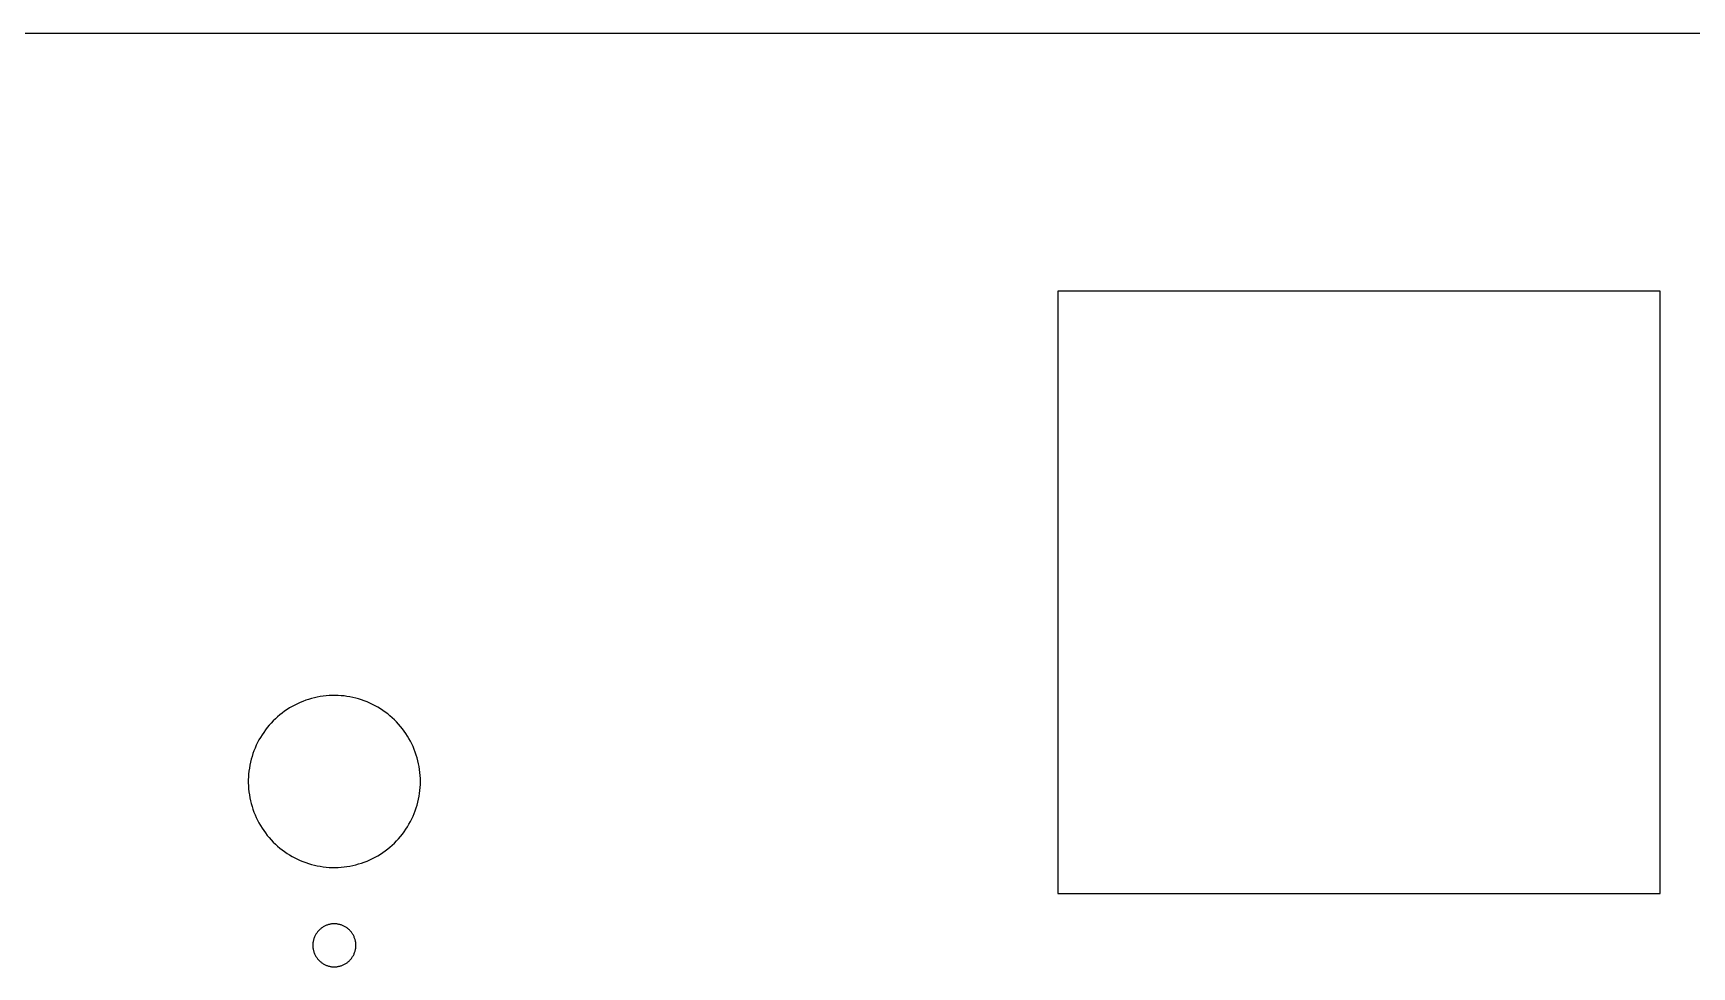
# Model space of a CAD drawing. Header units: millimetres. Extents: x 304 to 569, y -117 to -14.
# Drawn here: x 429.52 to 468.07, y -36.14 to -14.43 of the extents above; entities that cross this region are included whole.
import ezdxf

# ---------------------------------------------------------------- set-up
doc = ezdxf.new("R2010")
doc.units = ezdxf.units.MM
doc.layers.add('big_outline', color=18, linetype='Continuous', true_color=0x000000)
doc.layers.add('plate', color=18, linetype='Continuous', true_color=0x000000)

msp = doc.modelspace()

# ---------------------------------------------------------------- linework, layer by layer
at = {"layer": 'big_outline'}
msp.add_line((310.455, -14.432), (562.579, -14.432), dxfattribs=at)
at = {"layer": 'plate'}
for p, q in [((467.329, -20.432), (453.33, -20.432)), ((453.33, -20.432), (453.33, -34.431)), ((467.329, -34.431), (467.329, -20.432)), ((435.599, -30.051), (435.538, -30.084)), ((435.661, -30.02), (435.599, -30.051)), ((435.724, -29.991), (435.661, -30.02)), ((435.788, -29.965), (435.724, -29.991)), ((435.853, -29.941), (435.788, -29.965)), ((435.919, -29.919), (435.853, -29.941)), ((435.986, -29.899), (435.919, -29.919)), ((436.053, -29.882), (435.986, -29.899)), ((436.121, -29.867), (436.053, -29.882)), ((436.189, -29.854), (436.121, -29.867)), ((436.258, -29.844), (436.189, -29.854)), ((436.327, -29.836), (436.258, -29.844)), ((436.396, -29.831), (436.327, -29.836)), ((436.465, -29.828), (436.396, -29.831)), ((436.535, -29.827), (436.465, -29.828)), ((436.604, -29.829), (436.535, -29.827)), ((436.673, -29.833), (436.604, -29.829)), ((436.743, -29.84), (436.673, -29.833)), ((436.811, -29.849), (436.743, -29.84)), ((436.88, -29.86), (436.811, -29.849)), ((436.948, -29.874), (436.88, -29.86)), ((437.015, -29.89), (436.948, -29.874)), ((437.082, -29.909), (437.015, -29.89)), ((437.149, -29.93), (437.082, -29.909)), ((437.214, -29.953), (437.149, -29.93)), ((437.279, -29.978), (437.214, -29.953)), ((437.342, -30.005), (437.279, -29.978)), ((437.405, -30.035), (437.342, -30.005)), ((437.467, -30.067), (437.405, -30.035)), ((437.527, -30.101), (437.467, -30.067)), ((435.097, -30.419), (435.049, -30.469)), ((435.147, -30.371), (435.097, -30.419)), ((435.198, -30.324), (435.147, -30.371)), ((435.251, -30.279), (435.198, -30.324)), ((435.306, -30.236), (435.251, -30.279)), ((435.362, -30.195), (435.306, -30.236)), ((435.419, -30.156), (435.362, -30.195)), ((435.478, -30.119), (435.419, -30.156)), ((435.538, -30.084), (435.478, -30.119)), ((437.587, -30.137), (437.527, -30.101)), ((437.645, -30.175), (437.587, -30.137)), ((437.701, -30.215), (437.645, -30.175)), ((437.757, -30.257), (437.701, -30.215)), ((437.81, -30.301), (437.757, -30.257)), ((437.863, -30.347), (437.81, -30.301)), ((437.913, -30.395), (437.863, -30.347)), ((437.962, -30.444), (437.913, -30.395)), ((438.009, -30.495), (437.962, -30.444)), ((434.8, -30.802), (434.765, -30.863)), ((434.837, -30.743), (434.8, -30.802)), ((434.875, -30.686), (434.837, -30.743)), ((434.916, -30.629), (434.875, -30.686)), ((434.958, -30.575), (434.916, -30.629)), ((435.003, -30.521), (434.958, -30.575)), ((435.049, -30.469), (435.003, -30.521)), ((438.054, -30.548), (438.009, -30.495)), ((438.098, -30.602), (438.054, -30.548)), ((438.14, -30.657), (438.098, -30.602)), ((438.179, -30.714), (438.14, -30.657)), ((438.217, -30.773), (438.179, -30.714)), ((438.252, -30.832), (438.217, -30.773)), ((438.286, -30.893), (438.252, -30.832)), ((434.625, -31.18), (434.604, -31.246)), ((434.649, -31.114), (434.625, -31.18)), ((434.675, -31.05), (434.649, -31.114)), ((434.703, -30.986), (434.675, -31.05)), ((434.733, -30.924), (434.703, -30.986)), ((434.765, -30.863), (434.733, -30.924)), ((438.317, -30.955), (438.286, -30.893)), ((438.346, -31.018), (438.317, -30.955)), ((438.373, -31.082), (438.346, -31.018)), ((438.398, -31.147), (438.373, -31.082)), ((438.421, -31.213), (438.398, -31.147)), ((438.441, -31.279), (438.421, -31.213)), ((434.532, -31.585), (434.525, -31.654)), ((434.542, -31.516), (434.532, -31.585)), ((434.554, -31.448), (434.542, -31.516)), ((434.568, -31.38), (434.554, -31.448)), ((434.585, -31.312), (434.568, -31.38)), ((434.604, -31.246), (434.585, -31.312)), ((438.459, -31.346), (438.441, -31.279)), ((438.474, -31.414), (438.459, -31.346)), ((438.487, -31.482), (438.474, -31.414)), ((438.498, -31.55), (438.487, -31.482)), ((438.507, -31.619), (438.498, -31.55)), ((434.52, -31.723), (434.518, -31.793)), ((434.518, -31.793), (434.518, -31.862)), ((434.518, -31.862), (434.52, -31.931)), ((434.525, -31.654), (434.52, -31.723)), ((434.52, -31.931), (434.525, -32.001)), ((438.513, -31.689), (438.507, -31.619)), ((438.507, -32.035), (438.513, -31.966)), ((438.516, -31.758), (438.513, -31.689)), ((438.513, -31.966), (438.516, -31.897)), ((438.517, -31.827), (438.516, -31.758)), ((438.516, -31.897), (438.517, -31.827)), ((434.525, -32.001), (434.532, -32.07)), ((434.532, -32.07), (434.542, -32.138)), ((434.542, -32.138), (434.554, -32.207)), ((434.554, -32.207), (434.568, -32.275)), ((434.568, -32.275), (434.585, -32.342)), ((434.585, -32.342), (434.604, -32.409)), ((438.421, -32.442), (438.441, -32.376)), ((438.441, -32.376), (438.459, -32.309)), ((438.459, -32.309), (438.474, -32.241)), ((438.474, -32.241), (438.487, -32.173)), ((438.487, -32.173), (438.498, -32.104)), ((438.498, -32.104), (438.507, -32.035)), ((434.604, -32.409), (434.625, -32.475)), ((434.625, -32.475), (434.649, -32.54)), ((434.649, -32.54), (434.675, -32.605)), ((434.675, -32.605), (434.703, -32.668)), ((434.703, -32.668), (434.733, -32.731)), ((434.733, -32.731), (434.765, -32.792)), ((438.252, -32.822), (438.286, -32.761)), ((438.286, -32.761), (438.317, -32.7)), ((438.317, -32.7), (438.346, -32.637)), ((438.346, -32.637), (438.373, -32.573)), ((438.373, -32.573), (438.398, -32.508)), ((438.398, -32.508), (438.421, -32.442)), ((434.765, -32.792), (434.8, -32.852)), ((434.8, -32.852), (434.837, -32.911)), ((434.837, -32.911), (434.875, -32.969)), ((434.875, -32.969), (434.916, -33.025)), ((434.916, -33.025), (434.958, -33.08)), ((434.958, -33.08), (435.003, -33.133)), ((435.003, -33.133), (435.049, -33.185)), ((438.009, -33.16), (438.054, -33.107)), ((438.054, -33.107), (438.098, -33.053)), ((438.098, -33.053), (438.14, -32.997)), ((438.14, -32.997), (438.179, -32.94)), ((438.179, -32.94), (438.217, -32.882)), ((438.217, -32.882), (438.252, -32.822)), ((435.049, -33.185), (435.097, -33.235)), ((435.097, -33.235), (435.147, -33.284)), ((435.147, -33.284), (435.198, -33.33)), ((435.198, -33.33), (435.251, -33.375)), ((435.251, -33.375), (435.306, -33.418)), ((435.306, -33.418), (435.362, -33.459)), ((435.362, -33.459), (435.419, -33.499)), ((435.419, -33.499), (435.478, -33.536)), ((435.478, -33.536), (435.538, -33.571)), ((437.527, -33.554), (437.587, -33.517)), ((437.587, -33.517), (437.645, -33.479)), ((437.645, -33.479), (437.701, -33.439)), ((437.701, -33.439), (437.757, -33.397)), ((437.757, -33.397), (437.81, -33.353)), ((437.81, -33.353), (437.863, -33.307)), ((437.863, -33.307), (437.913, -33.26)), ((437.913, -33.26), (437.962, -33.21)), ((437.962, -33.21), (438.009, -33.16)), ((435.538, -33.571), (435.599, -33.604)), ((435.599, -33.604), (435.661, -33.635)), ((435.661, -33.635), (435.724, -33.663)), ((435.724, -33.663), (435.788, -33.69)), ((435.788, -33.69), (435.853, -33.714)), ((435.853, -33.714), (435.919, -33.736)), ((435.919, -33.736), (435.986, -33.755)), ((435.986, -33.755), (436.053, -33.773)), ((436.053, -33.773), (436.121, -33.788)), ((436.121, -33.788), (436.189, -33.8)), ((436.189, -33.8), (436.258, -33.81)), ((436.258, -33.81), (436.327, -33.818)), ((436.327, -33.818), (436.396, -33.824)), ((436.396, -33.824), (436.465, -33.827)), ((436.465, -33.827), (436.535, -33.827)), ((436.535, -33.827), (436.604, -33.825)), ((436.604, -33.825), (436.673, -33.821)), ((436.673, -33.821), (436.743, -33.815)), ((436.743, -33.815), (436.811, -33.806)), ((436.811, -33.806), (436.88, -33.794)), ((436.88, -33.794), (436.948, -33.78)), ((436.948, -33.78), (437.015, -33.764)), ((437.015, -33.764), (437.082, -33.746)), ((437.082, -33.746), (437.149, -33.725)), ((437.149, -33.725), (437.214, -33.702)), ((437.214, -33.702), (437.279, -33.677)), ((437.279, -33.677), (437.342, -33.649)), ((437.342, -33.649), (437.405, -33.619)), ((437.405, -33.619), (437.467, -33.588)), ((437.467, -33.588), (437.527, -33.554)), ((453.33, -34.431), (467.329, -34.431)), ((436.05, -35.459), (436.044, -35.475)), ((436.057, -35.442), (436.05, -35.459)), ((436.064, -35.427), (436.057, -35.442)), ((436.071, -35.411), (436.064, -35.427)), ((436.079, -35.396), (436.071, -35.411)), ((436.088, -35.381), (436.079, -35.396)), ((436.097, -35.366), (436.088, -35.381)), ((436.107, -35.351), (436.097, -35.366)), ((436.117, -35.337), (436.107, -35.351)), ((436.128, -35.324), (436.117, -35.337)), ((436.139, -35.31), (436.128, -35.324)), ((436.15, -35.297), (436.139, -35.31)), ((436.162, -35.285), (436.15, -35.297)), ((436.175, -35.273), (436.162, -35.285)), ((436.188, -35.261), (436.175, -35.273)), ((436.201, -35.25), (436.188, -35.261)), ((436.214, -35.239), (436.201, -35.25)), ((436.228, -35.229), (436.214, -35.239)), ((436.243, -35.219), (436.228, -35.229)), ((436.257, -35.21), (436.243, -35.219)), ((436.272, -35.201), (436.257, -35.21)), ((436.288, -35.193), (436.272, -35.201)), ((436.303, -35.185), (436.288, -35.193)), ((436.319, -35.178), (436.303, -35.185)), ((436.335, -35.171), (436.319, -35.178)), ((436.351, -35.165), (436.335, -35.171)), ((436.368, -35.16), (436.351, -35.165)), ((436.385, -35.155), (436.368, -35.16)), ((436.401, -35.15), (436.385, -35.155)), ((436.418, -35.147), (436.401, -35.15)), ((436.435, -35.144), (436.418, -35.147)), ((436.453, -35.141), (436.435, -35.144)), ((436.47, -35.139), (436.453, -35.141)), ((436.487, -35.138), (436.47, -35.139)), ((436.504, -35.137), (436.487, -35.138)), ((436.522, -35.137), (436.504, -35.137)), ((436.539, -35.137), (436.522, -35.137)), ((436.556, -35.138), (436.539, -35.137)), ((436.574, -35.14), (436.556, -35.138)), ((436.591, -35.142), (436.574, -35.14)), ((436.608, -35.145), (436.591, -35.142)), ((436.625, -35.149), (436.608, -35.145)), ((436.642, -35.153), (436.625, -35.149)), ((436.659, -35.157), (436.642, -35.153)), ((436.675, -35.162), (436.659, -35.157)), ((436.692, -35.168), (436.675, -35.162)), ((436.708, -35.174), (436.692, -35.168)), ((436.724, -35.181), (436.708, -35.174)), ((436.739, -35.189), (436.724, -35.181)), ((436.755, -35.197), (436.739, -35.189)), ((436.77, -35.205), (436.755, -35.197)), ((436.785, -35.214), (436.77, -35.205)), ((436.799, -35.224), (436.785, -35.214)), ((436.813, -35.234), (436.799, -35.224)), ((436.827, -35.244), (436.813, -35.234)), ((436.841, -35.255), (436.827, -35.244)), ((436.854, -35.267), (436.841, -35.255)), ((436.866, -35.279), (436.854, -35.267)), ((436.879, -35.291), (436.866, -35.279)), ((436.89, -35.304), (436.879, -35.291)), ((436.902, -35.317), (436.89, -35.304)), ((436.913, -35.33), (436.902, -35.317)), ((436.923, -35.344), (436.913, -35.33)), ((436.933, -35.359), (436.923, -35.344)), ((436.942, -35.373), (436.933, -35.359)), ((436.951, -35.388), (436.942, -35.373)), ((436.96, -35.403), (436.951, -35.388)), ((436.967, -35.419), (436.96, -35.403)), ((436.975, -35.435), (436.967, -35.419)), ((436.981, -35.451), (436.975, -35.435)), ((436.988, -35.467), (436.981, -35.451)), ((436.018, -35.611), (436.017, -35.628)), ((436.017, -35.628), (436.017, -35.645)), ((436.017, -35.645), (436.018, -35.663)), ((436.019, -35.593), (436.018, -35.611)), ((436.018, -35.663), (436.019, -35.68)), ((436.021, -35.576), (436.019, -35.593)), ((436.019, -35.68), (436.021, -35.697)), ((436.023, -35.559), (436.021, -35.576)), ((436.021, -35.697), (436.023, -35.715)), ((436.026, -35.542), (436.023, -35.559)), ((436.023, -35.715), (436.026, -35.732)), ((436.03, -35.525), (436.026, -35.542)), ((436.026, -35.732), (436.03, -35.749)), ((436.034, -35.508), (436.03, -35.525)), ((436.03, -35.749), (436.034, -35.766)), ((436.039, -35.491), (436.034, -35.508)), ((436.034, -35.766), (436.039, -35.782)), ((436.044, -35.475), (436.039, -35.491)), ((436.039, -35.782), (436.044, -35.799)), ((436.044, -35.799), (436.05, -35.815)), ((436.05, -35.815), (436.057, -35.831)), ((436.057, -35.831), (436.064, -35.847)), ((436.064, -35.847), (436.071, -35.863)), ((436.967, -35.855), (436.975, -35.839)), ((436.975, -35.839), (436.981, -35.823)), ((436.981, -35.823), (436.988, -35.807)), ((436.993, -35.483), (436.988, -35.467)), ((436.988, -35.807), (436.993, -35.791)), ((436.998, -35.5), (436.993, -35.483)), ((436.993, -35.791), (436.998, -35.774)), ((437.003, -35.517), (436.998, -35.5)), ((436.998, -35.774), (437.003, -35.757)), ((437.007, -35.533), (437.003, -35.517)), ((437.003, -35.757), (437.007, -35.74)), ((437.01, -35.55), (437.007, -35.533)), ((437.007, -35.74), (437.01, -35.723)), ((437.013, -35.568), (437.01, -35.55)), ((437.01, -35.723), (437.013, -35.706)), ((437.015, -35.585), (437.013, -35.568)), ((437.013, -35.706), (437.015, -35.689)), ((437.016, -35.602), (437.015, -35.585)), ((437.015, -35.689), (437.016, -35.672)), ((437.017, -35.619), (437.016, -35.602)), ((437.016, -35.672), (437.017, -35.654)), ((437.017, -35.637), (437.017, -35.619)), ((437.017, -35.654), (437.017, -35.637)), ((436.071, -35.863), (436.079, -35.878)), ((436.079, -35.878), (436.088, -35.893)), ((436.088, -35.893), (436.097, -35.908)), ((436.097, -35.908), (436.107, -35.922)), ((436.107, -35.922), (436.117, -35.936)), ((436.117, -35.936), (436.128, -35.95)), ((436.128, -35.95), (436.139, -35.963)), ((436.139, -35.963), (436.15, -35.976)), ((436.15, -35.976), (436.162, -35.989)), ((436.162, -35.989), (436.175, -36.001)), ((436.175, -36.001), (436.188, -36.013)), ((436.188, -36.013), (436.201, -36.024)), ((436.201, -36.024), (436.214, -36.035)), ((436.214, -36.035), (436.228, -36.045)), ((436.228, -36.045), (436.243, -36.055)), ((436.243, -36.055), (436.257, -36.064)), ((436.257, -36.064), (436.272, -36.073)), ((436.272, -36.073), (436.288, -36.081)), ((436.288, -36.081), (436.303, -36.089)), ((436.303, -36.089), (436.319, -36.096)), ((436.319, -36.096), (436.335, -36.102)), ((436.335, -36.102), (436.351, -36.108)), ((436.351, -36.108), (436.368, -36.114)), ((436.368, -36.114), (436.385, -36.119)), ((436.385, -36.119), (436.401, -36.123)), ((436.401, -36.123), (436.418, -36.127)), ((436.418, -36.127), (436.435, -36.13)), ((436.435, -36.13), (436.453, -36.133)), ((436.453, -36.133), (436.47, -36.135)), ((436.47, -36.135), (436.487, -36.136)), ((436.487, -36.136), (436.504, -36.137)), ((436.504, -36.137), (436.522, -36.137)), ((436.522, -36.137), (436.539, -36.136)), ((436.539, -36.136), (436.556, -36.135)), ((436.556, -36.135), (436.574, -36.134)), ((436.574, -36.134), (436.591, -36.131)), ((436.591, -36.131), (436.608, -36.129)), ((436.608, -36.129), (436.625, -36.125)), ((436.625, -36.125), (436.642, -36.121)), ((436.642, -36.121), (436.659, -36.116)), ((436.659, -36.116), (436.675, -36.111)), ((436.675, -36.111), (436.692, -36.106)), ((436.692, -36.106), (436.708, -36.099)), ((436.708, -36.099), (436.724, -36.092)), ((436.724, -36.092), (436.739, -36.085)), ((436.739, -36.085), (436.755, -36.077)), ((436.755, -36.077), (436.77, -36.068)), ((436.77, -36.068), (436.785, -36.059)), ((436.785, -36.059), (436.799, -36.05)), ((436.799, -36.05), (436.813, -36.04)), ((436.813, -36.04), (436.827, -36.029)), ((436.827, -36.029), (436.841, -36.018)), ((436.841, -36.018), (436.854, -36.007)), ((436.854, -36.007), (436.866, -35.995)), ((436.866, -35.995), (436.879, -35.983)), ((436.879, -35.983), (436.89, -35.97)), ((436.89, -35.97), (436.902, -35.957)), ((436.902, -35.957), (436.913, -35.943)), ((436.913, -35.943), (436.923, -35.929)), ((436.923, -35.929), (436.933, -35.915)), ((436.933, -35.915), (436.942, -35.9)), ((436.942, -35.9), (436.951, -35.886)), ((436.951, -35.886), (436.96, -35.87)), ((436.96, -35.87), (436.967, -35.855))]:
    msp.add_line(p, q, dxfattribs=at)

doc.saveas('drawing.dxf')
